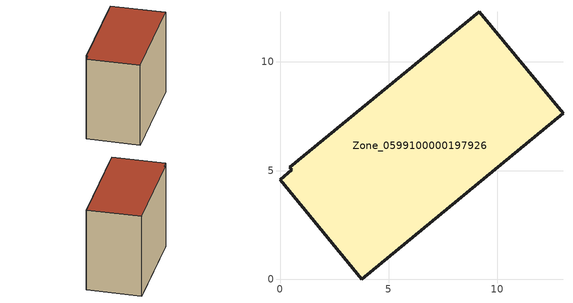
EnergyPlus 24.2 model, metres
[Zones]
Zone_0599100000197926
 floor ground (C_G): 0,4.57 0.54,5.05 0.46,5.15 9.18,12.31 13.03,7.64 3.76,0 z0
 wall outside (C_F): 0.54,5.05 0,4.57 3.76,0 13.03,7.64 9.18,12.31 0.46,5.15 0.54,5.05 z0:9.72
 roof outside (C_R): 9.18,12.31 0.46,5.15 0.54,5.05 0,4.57 3.76,0 13.03,7.64 z9.72
[BUILDING]
Pand.0599100000197926: North Axis=0; Terrain=City; Loads Convergence Tolerance Value=0.04; Temperature Convergence Tolerance Value=0.4; Solar Distribution=FullExterior; Maximum Number of Warmup Days=25; Minimum Number of Warmup Days=1
[Site:Location]
Rotterdam.The.Hague.AP_ZH_NLD Design_Conditions: Latitude=51.96; Longitude=4.45; Time Zone=1; Elevation=-4.5
[SITE:GROUNDTEMPERATURE:BUILDINGSURFACE]
18, 18, 18, 18, 18, 18, 18, 18, 18, 18, 18, 18
[MATERIAL] Thermal Absorptance=0.9; Solar Absorptance=0.7; Visible Absorptance=0.7
Name | Roughness | Thickness | Conductivity | Density | Specific Heat
G.TI.1946 | MediumSmooth | 0.15 | 1 | 540 | 1210
F.TI.1946 | Rough | 0.3 | 0.857143 | 1920 | 840
R.TI.1946 | MediumRough | 0.2 | 0.1 | 1500 | 1000
[CONSTRUCTION]
C_G: G.TI.1946
C_F: F.TI.1946
C_R: R.TI.1946
[ZONE]
Zone_0599100000197926: Type=1; Multiplier=1; Ceiling Height=Autocalculate; Volume=Autocalculate; Floor Area=autocalculate; Part of Total Floor Area=Yes
[ZONEINFILTRATION:DESIGNFLOWRATE]
Infil_Zone_0599100000197926: Zone or ZoneList or Space or SpaceList=Zone_0599100000197926; Schedule=AlwaysOn; Design Flow Rate Calculation Method=Flow/Area; Flow Rate per Floor Area=0.003; Constant Term Coefficient=1; Temperature Term Coefficient=0; Velocity Term Coefficient=0; Velocity Squared Term Coefficient=0
[HVACTEMPLATE:ZONE:IDEALLOADSAIRSYSTEM]
Zone_0599100000197926: Maximum Heating Supply Air Temperature=50; Minimum Cooling Supply Air Temperature=13; Maximum Heating Supply Air Humidity Ratio=0.0156; Minimum Cooling Supply Air Humidity Ratio=0.0077; Heating Limit=NoLimit; Cooling Limit=NoLimit; Dehumidification Control Type=ConstantSensibleHeatRatio; Cooling Sensible Heat Ratio=0.7; Dehumidification Setpoint=60; Humidification Control Type=None; Humidification Setpoint=30; Outdoor Air Method=None; Outdoor Air Flow Rate per Person=0.00944; Outdoor Air Flow Rate per Zone Floor Area=0; Outdoor Air Flow Rate per Zone=0; Demand Controlled Ventilation Type=None; Outdoor Air Economizer Type=NoEconomizer; Heat Recovery Type=None; Sensible Heat Recovery Effectiveness=0.7; Latent Heat Recovery Effectiveness=0.65
[ZONECONTROL:THERMOSTAT]
ThermostatControl_Zone_0599100000197926: Zone or ZoneList=Zone_0599100000197926; Control Type Schedule=DualSetpointControlType; Control 1=Thermostat_Zone_0599100000197926; Temperature Difference Between Cutout And Setpoint=0
[THERMOSTATSETPOINT:DUALSETPOINT]
Thermostat_Zone_0599100000197926: Heating Setpoint Temperature Schedule=HeatingSetpoint_Zone_0599100000197926; Cooling Setpoint Temperature Schedule=CoolingSetpoint_Zone_0599100000197926
[SCHEDULE:COMPACT]
HeatingSetpoint_Zone_0599100000197926: Through: 12/31, For: AllDays, Until: 24:00, 21
CoolingSetpoint_Zone_0599100000197926: Through: 12/31, For: AllDays, Until: 24:00, 24
DualSetpointControlType: Through: 12/31, For: AllDays, Until: 24:00, 4
AlwaysOn: Through: 12/31, For: AllDays, Until: 24:00, 1
